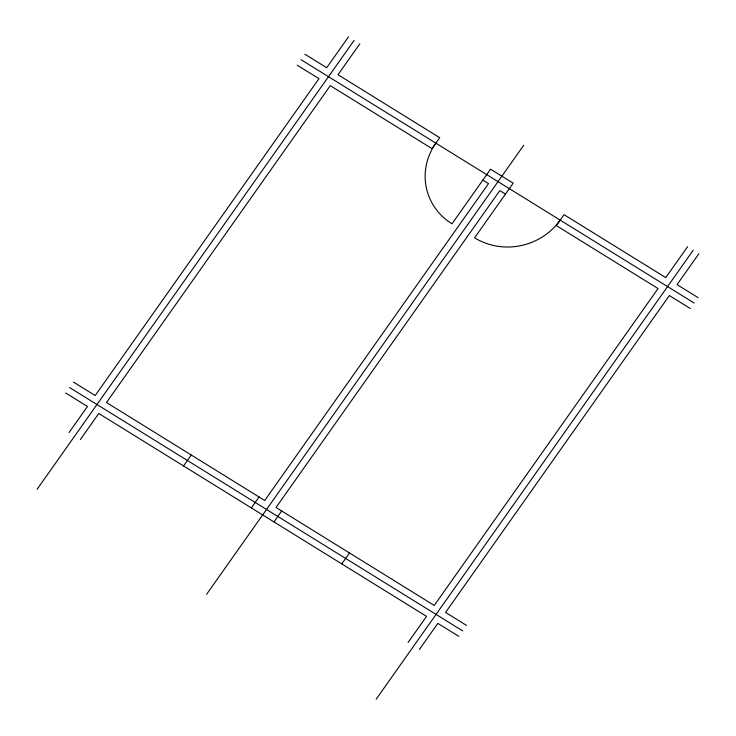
<?xml version="1.0" encoding="UTF-8"?>
<svg xmlns="http://www.w3.org/2000/svg" width="736" height="736" viewBox="0 0 736 736"><rect width="100%" height="100%" fill="white"/><g stroke="black" fill="none" stroke-linecap="round" stroke-linejoin="round"><path stroke-width="1.1" d="M69.028 432.584L87.474 406.474L65.716 393.006M348.533 36.8L326.692 67.721L304.934 54.252M37.094 489.302L354.182 40.296M80.334 439.585L98.771 413.466L426.54 616.372L408.094 642.482M359.83 43.792L337.999 74.722L439.714 137.687L431.995 148.617L330.28 85.652L106.49 402.537L264.721 500.489L488.511 183.604L482.862 180.099M183.54 465.943L191.259 455.014M251.353 507.923L259.072 496.993M206.632 594.256L523.719 145.25M273.958 521.916L281.676 510.986M341.771 563.896L349.49 552.966M687.599 246.698L665.758 277.619L564.043 214.654L556.324 225.584L658.048 288.549L434.258 605.443L276.028 507.49L499.808 190.596L505.466 194.092M376.17 699.2L693.248 250.194M419.4 649.483L437.837 623.364L458.804 636.346M698.906 253.69L677.065 284.62L698.032 297.602M301.079 59.717L694.168 303.057M297.215 65.182L318.973 78.651L95.192 395.545L73.434 382.076M690.313 308.522L669.346 295.55L445.556 612.435L466.523 625.416M69.57 387.541L462.668 630.881M560.179 220.119A61.806 58.153 -14.5 0 1 474.6 237.802L513.185 183.172L490.572 169.179L451.996 223.808A61.806 58.153 -14.5 0 1 435.859 143.152"/></g></svg>
